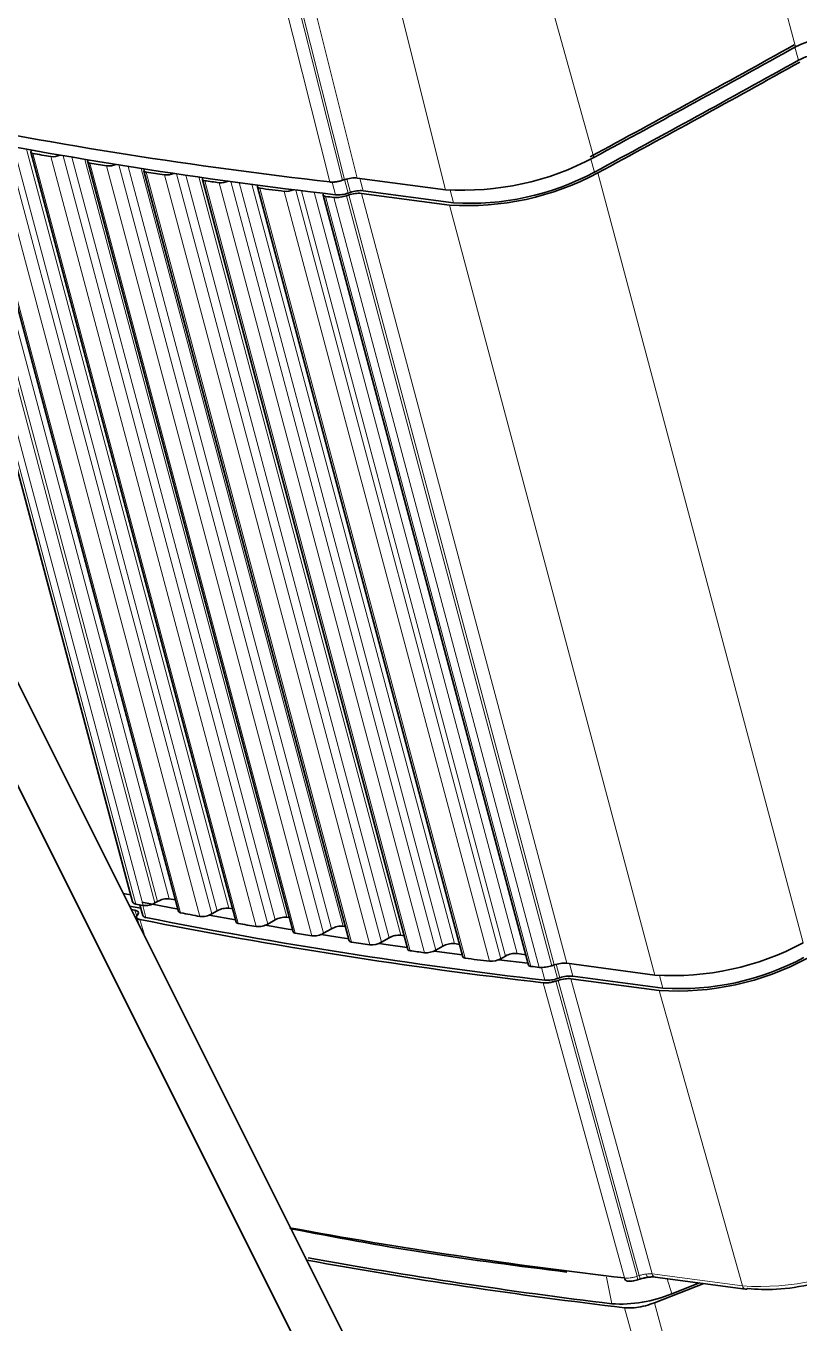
# Paper-space layout 'Blatt1' of a CAD drawing. Header units: millimetres. Extents: x 0 to 1189, y 0 to 841.
# Drawn here: x 841.12 to 846.59, y 643.73 to 652.9 of the extents above; entities that cross this region are included whole.
import ezdxf

# ---------------------------------------------------------------- set-up
doc = ezdxf.new("R2010")
doc.units = ezdxf.units.MM

psp = doc.layouts.new('Blatt1')

# ---------------------------------------------------------------- linework, layer by layer
at = {"color": 7, "linetype": 'Continuous', "lineweight": 35}
for p, q in [((838.3792, 653.6201), (845.0695, 640.2583)), ((838.0964, 653.4568), (844.7866, 640.095)), ((840.4264, 652.1456), (841.8775, 646.7042)), ((840.7525, 652.0777), (842.2036, 646.6362)), ((841.159, 652.003), (842.61, 646.5615)), ((841.5606, 651.9343), (843.0117, 646.4929)), ((841.9584, 651.8712), (843.4094, 646.4297)), ((842.3712, 651.8105), (843.8223, 646.369)), ((842.7603, 651.7576), (844.2114, 646.3161)), ((843.3608, 651.8042), (843.3751, 651.8088)), ((844.0904, 651.7379), (843.4658, 651.8205)), ((843.2248, 651.6997), (844.6759, 646.2582)), ((843.3898, 651.6954), (843.4054, 651.7004)), ((843.4014, 651.7137), (843.4176, 651.7189)), ((844.1187, 651.6292), (843.4962, 651.7121)), ((844.1462, 651.6456), (843.5083, 651.7305)), ((841.864, 646.7547), (841.812, 646.7642)), ((842.1814, 646.7195), (842.1374, 646.7264)), ((841.9362, 646.6595), (841.8572, 646.6739)), ((841.8948, 646.6455), (841.869, 646.6502)), ((841.9297, 646.6837), (841.9497, 646.6087)), ((842.1992, 646.6527), (841.9432, 646.7031)), ((842.0551, 646.7081), (842.0361, 646.6972)), ((842.4764, 646.642), (842.4379, 646.6197)), ((842.5848, 646.6561), (842.5587, 646.6602)), ((841.9071, 646.5935), (841.9204, 646.5475)), ((841.9102, 646.6097), (841.9149, 646.6164)), ((842.6058, 646.5773), (842.4196, 646.6112)), ((842.8857, 646.5777), (842.8349, 646.5484)), ((842.9849, 646.5933), (842.968, 646.596)), ((843.3824, 646.5309), (843.3667, 646.5334)), ((843.2844, 646.5152), (843.2282, 646.4827)), ((843.6916, 646.4512), (843.6365, 646.4194)), ((843.7964, 646.4659), (843.7739, 646.4695)), ((844.0696, 646.3919), (844.0214, 646.3641)), ((844.1878, 646.4045), (844.1519, 646.4101)), ((844.6724, 646.2711), (844.4667, 646.2964)), ((844.5136, 646.3222), (844.4809, 646.3033)), ((844.6565, 646.3309), (844.5959, 646.3404)), ((844.8565, 646.2589), (844.8408, 646.2539)), ((845.5698, 646.1877), (844.9473, 646.2706)), ((844.8977, 646.1686), (844.8815, 646.1634)), ((845.6263, 646.0954), (844.9884, 646.1802)), ((844.8855, 646.1501), (844.8698, 646.1451)), ((845.5988, 646.0789), (844.9763, 646.1618)), ((845.446, 644.0333), (845.4622, 644.0384)), ((845.915, 644.0076), (845.5663, 643.8715)), ((845.5718, 644.0532), (846.2098, 643.9683)), ((845.8854, 644.0115), (845.6881, 643.9345))]:
    psp.add_line(p, q, dxfattribs=at)
at = {"color": 8, "linetype": 'Continuous', "lineweight": 18}
for p, q in [((846.564, 652.7479), (846.314, 653.6755)), ((843.3608, 651.8042), (842.9338, 653.5051)), ((843.3751, 651.8088), (842.9481, 653.5095)), ((843.039, 653.5204), (843.4658, 651.8205)), ((843.2715, 651.7923), (842.8443, 653.494)), ((844.0904, 651.7379), (843.6986, 653.296)), ((845.1377, 651.9656), (844.8536, 652.9874)), ((846.5835, 652.6527), (846.5589, 652.745)), ((841.8999, 646.6897), (840.4489, 652.1312)), ((842.0361, 646.6972), (840.5886, 652.1253)), ((841.9518, 646.6793), (840.5008, 652.1208)), ((840.6117, 652.1207), (842.0551, 646.7081)), ((840.7037, 652.1028), (842.1374, 646.7264)), ((842.2175, 646.6275), (840.7665, 652.0689)), ((842.3542, 646.6017), (840.9031, 652.0432)), ((842.4379, 646.6197), (840.9901, 652.0487)), ((841.0369, 652.0401), (842.4764, 646.642)), ((841.1285, 652.0235), (842.5587, 646.6602)), ((842.6246, 646.5526), (841.1735, 651.9941)), ((842.7518, 646.5303), (841.3008, 651.9718)), ((842.8349, 646.5484), (841.387, 651.9782)), ((841.4484, 651.9677), (842.8857, 646.5777)), ((841.5396, 651.9524), (842.968, 646.596)), ((845.117, 651.9546), (845.1417, 651.8618)), ((843.0269, 646.4839), (841.5758, 651.9254)), ((843.1457, 646.4645), (841.6946, 651.906)), ((843.2282, 646.4827), (841.7801, 651.9132)), ((841.8477, 651.9024), (843.2844, 646.5152)), ((841.9387, 651.8882), (843.3667, 646.5334)), ((841.9741, 651.8621), (843.4252, 646.4206)), ((843.6365, 646.4194), (842.1882, 651.8505)), ((846.6177, 646.4153), (845.1667, 651.8568)), ((842.1035, 651.8426), (843.5546, 646.4011)), ((843.6916, 646.4512), (842.2544, 651.8408)), ((843.7739, 646.4695), (842.345, 651.8277)), ((842.3876, 651.8013), (843.8386, 646.3599)), ((842.489, 651.7872), (843.94, 646.3457)), ((844.0214, 646.3641), (842.5729, 651.7958)), ((844.0696, 646.3919), (842.6306, 651.788)), ((844.1519, 646.4101), (842.721, 651.7758)), ((843.2882, 651.7916), (843.3121, 651.7018)), ((843.376, 651.8091), (843.4014, 651.7137)), ((843.4176, 651.7189), (843.3923, 651.8137)), ((843.5083, 651.7305), (843.485, 651.818)), ((842.7773, 651.7484), (844.2283, 646.3069)), ((842.9492, 651.7263), (844.4002, 646.2848)), ((844.4809, 646.3033), (843.0322, 651.7357)), ((844.5136, 646.3222), (843.0713, 651.7309)), ((844.5959, 646.3404), (843.1614, 651.7198)), ((843.2425, 651.6904), (844.6935, 646.2489)), ((843.3005, 651.6835), (844.7516, 646.242)), ((844.8408, 646.2539), (843.3898, 651.6954)), ((844.8565, 646.2589), (843.4054, 651.7004)), ((844.9473, 646.2706), (843.4962, 651.7121)), ((844.1225, 651.7343), (844.1462, 651.6456)), ((844.1187, 651.6292), (845.5698, 646.1877)), ((841.907, 646.6031), (841.8948, 646.6455)), ((841.9722, 646.5942), (841.9494, 646.6798)), ((841.9289, 646.5809), (841.9635, 646.4616)), ((844.8815, 646.1634), (844.856, 646.2588)), ((844.8724, 646.2635), (844.8977, 646.1686)), ((844.965, 646.2682), (844.9884, 646.1802)), ((844.7922, 646.1515), (844.7683, 646.2412)), ((845.6026, 646.184), (845.6263, 646.0954)), ((845.3536, 644.0471), (844.7806, 646.1332)), ((845.4429, 644.059), (844.8698, 646.1451)), ((845.4591, 644.0641), (844.8855, 646.1501)), ((844.9763, 646.1618), (845.5498, 644.0758)), ((846.1879, 643.9909), (845.5988, 646.0789)), ((845.4429, 644.059), (845.4591, 644.0641)), ((846.1879, 643.9909), (845.5498, 644.0758)), ((845.2284, 644.0531), (845.2649, 643.8645)), ((845.6881, 643.9345), (845.6562, 644.042)), ((846.1764, 640.83), (845.3554, 643.8364)), ((845.5663, 643.8715), (846.3875, 640.865))]:
    psp.add_line(p, q, dxfattribs=at)
at = {"color": 7, "linetype": 'Continuous', "lineweight": 35, "flags": 128}
for points in [[(841.1735, 651.9941), (841.1669, 651.9959), (841.1621, 651.9985), (841.1594, 652.0018), (841.1588, 652.0058), (841.1604, 652.0102), (841.164, 652.015), (841.1659, 652.0168)], [(841.5758, 651.9254), (841.569, 651.9271), (841.564, 651.9297), (841.5611, 651.933), (841.5604, 651.937), (841.5619, 651.9415), (841.5656, 651.9463), (841.5672, 651.9478)], [(841.9741, 651.8621), (841.9671, 651.8638), (841.962, 651.8664), (841.9589, 651.8697), (841.9581, 651.8737), (841.9596, 651.8782), (841.9632, 651.883), (841.9645, 651.8843)], [(842.3876, 651.8013), (842.3803, 651.803), (842.375, 651.8055), (842.3719, 651.8088), (842.371, 651.8128), (842.3724, 651.8174), (842.376, 651.8222), (842.3769, 651.8232)], [(842.7773, 651.7484), (842.7699, 651.7499), (842.7644, 651.7524), (842.7611, 651.7558), (842.7601, 651.7598), (842.7614, 651.7643), (842.765, 651.7692), (842.7657, 651.7699)], [(843.2425, 651.6904), (843.2348, 651.6919), (843.2292, 651.6943), (843.2257, 651.6977), (843.2246, 651.7017), (843.2258, 651.7063), (843.2294, 651.7112), (843.2298, 651.7116)], [(842.2036, 646.6362), (842.2039, 646.6353), (842.2065, 646.6319), (842.2111, 646.6293), (842.2175, 646.6275)], [(842.61, 646.5615), (842.6105, 646.5604), (842.6132, 646.557), (842.618, 646.5544), (842.6246, 646.5526)], [(843.0076, 646.5081), (842.9632, 646.5155), (842.8175, 646.5402)], [(843.0117, 646.4929), (843.0122, 646.4915), (843.0151, 646.4882), (843.02, 646.4856), (843.0269, 646.4839)], [(843.4055, 646.4443), (843.3133, 646.4587), (843.2115, 646.4748)], [(843.4094, 646.4297), (843.41, 646.4282), (843.413, 646.4249), (843.4181, 646.4223), (843.4252, 646.4206)], [(843.8185, 646.3831), (843.6685, 646.4048), (843.6206, 646.4118)], [(843.8223, 646.369), (843.8229, 646.3673), (843.8261, 646.364), (843.8314, 646.3615), (843.8386, 646.3599)], [(844.2078, 646.3296), (844.0285, 646.3537), (844.0063, 646.3568)], [(844.2114, 646.3161), (844.2121, 646.3143), (844.2155, 646.311), (844.2209, 646.3085), (844.2283, 646.3069)], [(844.6759, 646.2582), (844.6768, 646.2562), (844.6802, 646.2529), (844.6859, 646.2504), (844.6935, 646.2489)]]:
    psp.add_lwpolyline(points, dxfattribs=at)
at = {"color": 8, "linetype": 'Continuous', "lineweight": 18, "flags": 128}
psp.add_lwpolyline([(845.5233, 644.0522), (845.5232, 644.0522), (845.5205, 644.0527), (845.5177, 644.0546), (845.515, 644.058), (845.5123, 644.0626), (845.5099, 644.0684), (845.5078, 644.075)], dxfattribs=at)
at = {"color": 7, "linetype": 'Continuous', "lineweight": 35}
for centre, radius, start, end in [((780.1068, 772.1857), 136.6654, 298.402178, 299.091604), ((780.083, 772.2705), 136.7676, 298.402234, 299.083741), ((846.7821, 652.2772), 0.4248, 96.89688, 117.86844), ((780.1358, 772.0769), 136.6654, 298.402178, 299.091604), ((780.112, 772.1617), 136.7676, 298.402235, 299.083737), ((847.3076, 686.8083), 35.2478, 258.73128, 263.42482), ((847.3588, 686.6818), 35.2132, 258.75511, 263.40099), ((846.9396, 684.5316), 33.0445, 259.9508, 260.17476), ((841.314, 652.1069), 0.1357, 264.41872, 292.71673), ((844.2142, 653.6912), 1.9571, 266.37455, 298.15508), ((847.1875, 685.9987), 34.5323, 260.64763, 260.84738), ((841.7069, 652.0428), 0.1373, 264.84998, 292.93075), ((847.4228, 687.4982), 36.0502, 261.30689, 261.5149), ((842.1149, 651.981), 0.1389, 265.28281, 293.15169), ((844.2435, 653.5814), 1.9562, 266.34405, 298.16038), ((844.2647, 653.5002), 1.8584, 266.34405, 298.16038), ((847.6401, 688.993), 37.5608, 261.96136, 262.11753), ((842.4995, 651.9271), 0.1403, 265.67785, 293.35894), ((847.8547, 690.5924), 39.1745, 262.55295, 262.80645), ((842.9588, 651.8679), 0.1419, 266.13423, 293.60526), ((848.045, 692.138), 40.7318, 263.22875, 263.311), ((843.3156, 651.9113), 0.2283, 266.2102, 288.95323), ((843.3273, 651.9295), 0.2282, 266.19544, 288.95593), ((843.4789, 651.4877), 0.2251, 85.60582, 109.06641), ((843.4911, 651.5061), 0.2251, 85.60582, 109.06641), ((842.1262, 646.5821), 0.1447, 85.55877, 119.42701), ((841.9013, 646.7165), 0.0268, 207.45174, 267.06538), ((847.8708, 676.3199), 30.2258, 258.60677, 258.70711), ((841.966, 646.8203), 0.1417, 264.27085, 299.67818), ((848.1237, 677.6209), 31.5511, 259.21088, 259.46335), ((842.5475, 646.516), 0.1447, 85.55877, 119.42701), ((848.8168, 681.1492), 35.2478, 258.73129, 263.42481), ((841.9736, 646.6211), 0.0269, 207.47476, 267.09659), ((848.8389, 681.1315), 35.2132, 258.75511, 263.40099), ((842.3674, 646.7438), 0.1426, 264.67256, 299.59643), ((848.3907, 679.0901), 33.0445, 259.9508, 260.17476), ((842.7642, 646.6733), 0.1435, 265.05817, 299.52086), ((842.9568, 646.4517), 0.1447, 85.55877, 119.42701), ((843.3555, 646.3891), 0.1447, 85.55877, 119.42701), ((848.6386, 680.5572), 34.5323, 260.64763, 260.84738), ((843.1572, 646.6085), 0.1444, 265.42967, 299.45075), ((843.7627, 646.3252), 0.1447, 85.55877, 119.42701), ((848.8739, 682.0567), 36.0502, 261.30689, 261.5149), ((843.5652, 646.546), 0.1452, 265.80517, 299.38258), ((849.0912, 683.5516), 37.5608, 261.96136, 262.11753), ((843.9498, 646.4914), 0.146, 266.15024, 299.32232), ((844.1407, 646.2659), 0.1447, 85.55877, 119.42701), ((845.6945, 648.1399), 1.9562, 266.34405, 298.16038), ((849.3057, 685.151), 39.1745, 262.55295, 262.80645), ((844.4091, 646.4314), 0.1469, 266.5517, 299.25511), ((844.5847, 646.1962), 0.1447, 85.55877, 119.42701), ((844.93, 646.0462), 0.2251, 85.60582, 109.06641), ((845.7236, 648.0311), 1.9562, 266.34405, 298.16038), ((845.7448, 647.9499), 1.8584, 266.34405, 298.16038), ((849.496, 686.6966), 40.7318, 263.22875, 263.311), ((844.7667, 646.4698), 0.2283, 266.2102, 288.95323), ((844.9712, 645.9558), 0.2251, 85.60582, 109.06641), ((844.8073, 646.3792), 0.2282, 266.19544, 288.95593), ((849.4829, 679.6298), 35.8216, 259.55255, 263.38049), ((849.5466, 679.4681), 35.8773, 259.66382, 263.29133), ((849.6266, 679.8565), 36.2553, 259.65796, 263.09041), ((845.3811, 644.0519), 0.0279, 189.96009, 259.90829), ((846.2126, 643.9911), 0.0229, 263.17684, 302.25558), ((845.3244, 644.8189), 0.9562, 266.43453, 292.35272)]:
    psp.add_arc(centre, radius, start, end, dxfattribs=at)
at = {"color": 8, "linetype": 'Continuous', "lineweight": 18}
for centre, radius, start, end in [((846.3063, 645.8442), 1.8571, 266.34405, 298.16038), ((845.3988, 644.0405), 0.0477, 351.24936, 22.70686), ((845.4146, 644.0456), 0.0482, 351.45407, 22.60885), ((845.5777, 644.0809), 0.0283, 190.44007, 258.04834), ((846.2157, 643.996), 0.0283, 190.44007, 258.04834)]:
    psp.add_arc(centre, radius, start, end, dxfattribs=at)
at = {"color": 7, "linetype": 'Continuous', "lineweight": 35}
for centre, ratio, start_param, end_param in [((843.3973, 651.7793), 0.344984, 0.695318, 1.709679), ((841.822, 646.6051), 0.34493, 5.898617, 6.914058), ((844.9077, 646.1206), 0.345048, 0.694162, 1.709603)]:
    psp.add_ellipse(centre, major_axis=(0.0966, 0.0258), ratio=ratio, start_param=start_param, end_param=end_param, dxfattribs=at)
for points, knots in [([(846.7115, 652.7941), (846.7052, 652.7932), (846.6906, 652.7912), (846.6669, 652.7863), (846.6411, 652.7796), (846.6202, 652.7727), (846.6008, 652.7655), (846.5828, 652.7578), (846.5703, 652.7512), (846.564, 652.7479)], [0, 0, 0, 0, 0.123428, 0.28707, 0.450706, 0.614341, 0.695945, 0.846153, 1, 1, 1, 1]), ([(843.2715, 651.7923), (843.2746, 651.7921), (843.2806, 651.7915), (843.2909, 651.7915), (843.3019, 651.7921), (843.3134, 651.7934), (843.3254, 651.7953), (843.3413, 651.7985), (843.353, 651.8019), (843.3608, 651.8042)], [0, 0, 0, 0, 0.126192, 0.252384, 0.378577, 0.504769, 0.630961, 0.757153, 1, 1, 1, 1]), ([(841.9102, 646.6097), (841.9092, 646.608), (841.9071, 646.6047), (841.9059, 646.5999), (841.9062, 646.5955), (841.9079, 646.5915), (841.9112, 646.588), (841.9173, 646.584), (841.9243, 646.5821), (841.9289, 646.5809)], [0, 0, 0, 0, 0.126218, 0.252436, 0.378654, 0.504872, 0.63109, 0.757309, 1, 1, 1, 1]), ([(844.7806, 646.1332), (844.7837, 646.1329), (844.7897, 646.1324), (844.8, 646.1324), (844.811, 646.133), (844.8225, 646.1342), (844.8345, 646.1361), (844.8504, 646.1394), (844.8621, 646.1428), (844.8698, 646.1451)], [0, 0, 0, 0, 0.126218, 0.252436, 0.378654, 0.504872, 0.63109, 0.757309, 1, 1, 1, 1]), ([(844.9479, 644.0884), (844.6079, 644.1316), (843.929, 644.2179), (843.3053, 644.3361), (842.994, 644.3951)], [0, 0, 0, 0, 0.50082, 1, 1, 1, 1]), ([(847.1673, 644.1764), (847.0979, 644.143), (846.954, 644.0739), (846.6875, 643.9992), (846.4248, 643.9589), (846.2899, 643.9675), (846.2248, 643.9717)], [0, 0, 0, 0, 0.241201, 0.5, 0.758799, 1, 1, 1, 1]), ([(845.3762, 644.0245), (845.3813, 644.0241), (845.3916, 644.0234), (845.4096, 644.025), (845.4281, 644.0281), (845.4401, 644.0316), (845.446, 644.0333)], [0, 0, 0, 0, 0.2569581, 0.5079394, 0.7549523, 1, 1, 1, 1]), ([(845.4622, 644.0384), (845.4725, 644.0415), (845.493, 644.0475), (845.5132, 644.0506), (845.5234, 644.0522)], [0, 0, 0, 0, 0.500512, 1, 1, 1, 1]), ([(845.5234, 644.0522), (845.5327, 644.0531), (845.5512, 644.055), (845.5654, 644.0538), (845.5724, 644.0532)], [0, 0, 0, 0, 0.504648, 1, 1, 1, 1]), ([(845.5663, 643.8715), (845.5454, 643.8642), (845.5036, 643.8496), (845.4372, 643.837), (845.3872, 643.8337), (845.3631, 643.8358), (845.3554, 643.8364)], [0, 0, 0, 0, 0.288047, 0.576095, 0.864122, 1, 1, 1, 1])]:
    psp.add_open_spline(points, degree=3, knots=knots, dxfattribs=at)
at = {"color": 8, "linetype": 'Continuous', "lineweight": 18}
for points, knots in [([(845.3536, 644.0471), (845.3597, 644.0466), (845.3722, 644.0456), (845.395, 644.0475), (845.4192, 644.0518), (845.435, 644.0566), (845.4429, 644.059)], [0, 0, 0, 0, 0.246101, 0.5, 0.753899, 1, 1, 1, 1]), ([(845.4435, 644.0351), (845.4387, 644.0337), (845.4292, 644.0309), (845.4148, 644.0284), (845.4011, 644.0272), (845.3937, 644.0277), (845.3899, 644.028)], [0, 0, 0, 0, 0.2493617, 0.4999549, 0.749156, 1, 1, 1, 1]), ([(845.5279, 644.0556), (845.5166, 644.0538), (845.494, 644.0504), (845.4711, 644.0436), (845.4597, 644.0403)], [0, 0, 0, 0, 0.499994, 1, 1, 1, 1])]:
    psp.add_open_spline(points, degree=3, knots=knots, dxfattribs=at)
for points in [[(845.5078, 644.075), (845.4997, 644.0738), (845.4835, 644.0714), (845.4672, 644.0665), (845.4591, 644.0641)], [(845.5498, 644.0758), (845.5436, 644.0764), (845.5312, 644.0775), (845.5156, 644.0758), (845.5078, 644.075)]]:
    psp.add_open_spline(points, degree=3, dxfattribs=at)

doc.saveas('drawing.dxf')
